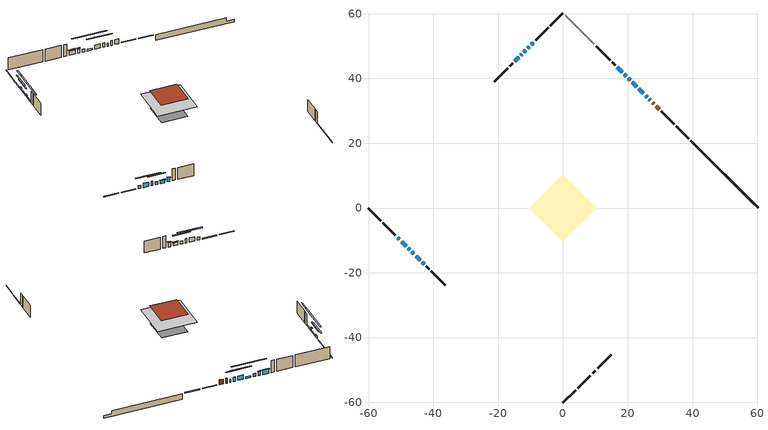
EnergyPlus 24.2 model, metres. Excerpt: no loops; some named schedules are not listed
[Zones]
conditioned space
 floor othersidecoefficients (Floor1 construction): -1.9,0 0,1.9 1.9,0 0,-1.9 z1.57
 floor adiabatic (AdiabaticFloorConstruction): -10.5,0 0,10.5 10.5,0 0,-10.5 z4.01
 floor foundation (Slab1 construction): -6.87,0 0,6.87 6.87,0 0,-6.87 z-0.79
 wall outside (RimJoist1 construction): 0,-60.2 3.92,-56.28 / -60.2,0 -56.28,-3.92 / 0,60.2 -3.92,56.28 / 38.85,21.35 34.93,25.27 z1.57:1.87
 wall outside (RimJoist2 construction): 4.58,-55.62 8.46,-51.74 / -55.62,-4.58 -51.74,-8.46 / -4.58,55.62 -8.46,51.74 / 34.27,25.92 30.39,29.8 z1.57:1.87
 wall outside (AdiabaticWallConstruction 1): 29.74,30.46 28.74,31.46 / 28.08,32.12 27.65,32.55 z1.57:3.6
 wall outside (AdiabaticWallConstruction): -9.11,51.09 -9.76,50.44 / -46.66,-13.54 -46.02,-14.17 / -45.37,-14.83 -44.11,-16.09 z1.57:2.78; 27,33.2 26.67,33.53 / -51.09,-9.11 -50.51,-9.69 / 20.78,39.42 20.16,40.04 z1.57:2.79; 26.02,34.18 25.5,34.7 / 24.85,35.35 23.35,36.85 / -49.85,-10.34 -48.36,-11.84 / 18.24,41.96 16.75,43.45 z1.57:3.32; -10.42,49.78 -10.84,49.36 z1.57:2.28; -47.71,-12.49 -47.31,-12.89 z1.57:3.34; 22.7,37.5 21.44,38.76 z1.57:2.23; -11.5,48.7 -12.05,48.14 z1.57:2.22; -12.71,47.49 -13.04,47.16 z1.57:2.64; -13.7,46.5 -14.86,45.34 z1.57:2.21; 19.51,40.69 18.89,41.31 z1.57:3.29; -43.45,-16.75 -42.84,-17.36 z1.57:3.3
 wall outside (Wall1 construction): 9.11,-51.09 10,-50.2 / -42.19,-18.01 -41.3,-18.9 / -15.51,44.69 -16.4,43.8 / 16.09,44.11 15.2,44.99 z1.57:6.45
 wall outside (Wall2 construction): 10.66,-49.54 14.88,-45.32 / -40.64,-19.56 -36.42,-23.78 / -17.05,43.14 -21.28,38.92 / 14.55,45.65 10.32,49.88 z1.57:6.45
 wall foundation (FoundationWall1 construction): 39.51,20.69,-0.79 39.51,20.69,1.57 58.13,2.07,1.57 58.13,2.07,0.22 60.2,0,0.22 60.2,0,-0.79
 wall adiabatic (Wall4 construction): 9.67,50.53 0.66,59.54 z1.57:6.45
 window (WindowConstruction): -9.11,51.09 -9.76,50.44 z1.57:2.78
 window (WindowConstruction 13): 27,33.2 26.67,33.53 z1.57:2.79
 window (WindowConstruction 14): -51.09,-9.11 -50.51,-9.69 z1.57:2.79
 window (WindowConstruction 7): 26.02,34.18 25.5,34.7 z1.57:3.32
 window (WindowConstruction 8): 24.85,35.35 23.35,36.85 z1.57:3.32
 window (WindowConstruction 9): -10.42,49.78 -10.84,49.36 z1.57:2.28
 window (WindowConstruction 10): -49.85,-10.35 -48.36,-11.84 z1.57:3.32
 window (WindowConstruction 11): -47.71,-12.49 -47.31,-12.89 z1.57:3.33
 window (WindowConstruction 15): 22.7,37.5 21.44,38.76 z1.57:2.23
 window (WindowConstruction 16): -11.5,48.7 -12.05,48.15 z1.57:2.22
 window (WindowConstruction 1): -12.71,47.49 -13.04,47.16 z1.57:2.64
 window (WindowConstruction 17): -13.7,46.5 -14.86,45.34 z1.57:2.2
 window (WindowConstruction 2): -46.65,-13.54 -46.03,-14.17 z1.57:2.78
 window (WindowConstruction 3): -45.37,-14.83 -44.11,-16.09 z1.57:2.78
 window (WindowConstruction 12): 20.78,39.42 20.16,40.04 z1.57:2.79
 window (WindowConstruction 4): 19.5,40.69 18.89,41.3 z1.57:3.29
 window (WindowConstruction 5): 18.24,41.96 16.75,43.45 z1.57:3.32
 window (WindowConstruction 6): -43.45,-16.75 -42.84,-17.36 z1.57:3.3
 door (Door): 29.74,30.46 28.74,31.46 z1.57:3.6
 door (Door 1): 28.08,32.12 27.65,32.55 z1.57:3.6
 ceiling adiabatic (AdiabaticFloorConstruction): 0,-10.5 10.5,0 0,10.5 -10.5,0 z4.01
 roof outside (Roof1 construction): 0,7.02 -7.02,0 0,-7.02 7.02,0 z6.45
shading: -11.84,48.36 -7.03,53.17 -7.32,53.46 -12.13,48.65 z5.72; 23.42,36.78 28.1,32.1 28.39,32.4 23.71,37.07 z6.26; 21.27,38.92 26.93,33.27 27.22,33.56 21.57,39.22 z6.26; -12.92,47.28 -8.34,51.86 -8.63,52.15 -13.21,47.57 z5.22; -46.28,-13.92 -51.93,-8.27 -52.22,-8.56 -46.57,-14.21 z6.26; -45.23,-14.97 -49.79,-10.41 -50.08,-10.7 -45.52,-15.26 z6.28; 17.37,42.83 26.76,33.44 27.05,33.73 17.66,43.12 z7.98; -16.12,44.08 -7.43,52.77 -7.72,53.06 -16.41,44.37 z7.97; -13.18,47.01 -12.57,47.63 -12.86,47.92 -13.48,47.31 z2.84; -18.92,41.28 -9.63,50.56 -9.93,50.86 -19.21,41.57 z7.95; -43.95,-16.25 -48.73,-11.47 -49.03,-11.76 -44.24,-16.54 z5.72; -43.97,-16.23 -45.51,-14.69 -45.8,-14.98 -44.26,-16.52 z2.98; 18.75,41.45 19.65,40.55 19.94,40.84 19.04,41.74 z3.49; 16.6,43.6 18.38,41.82 18.67,42.11 16.89,43.89 z3.52; -42.7,-17.5 -43.6,-16.6 -43.89,-16.89 -42.99,-17.79 z3.5
[Building]
Building 1: Terrain=Suburbs
[Site:Location]
Montreal Intl AP_QC: Latitude {deg}=45.47; Longitude {deg}=-73.74; Time Zone {hr}=-5; Elevation {m}=36; Keep Site Location Information=Yes
[Site:GroundTemperature:Shallow]
2.07863, -0.316383, -0.508184, 0.628371, 5.19101, 9.73239, 13.6695, 16.1636, 16.3755, 14.347, 10.5102, 6.10817
[Site:WaterMainsTemperature]
Calculation Method=Schedule; Temperature Schedule=mains temperature schedule
[Material] Roughness=Rough; Thermal Absorptance=0.9
Name | Thickness {m} | Conductivity {W/m-K} | Density {kg/m3} | Specific Heat {J/kg-K} | Solar Absorptance | Visible Absorptance
asphalt or fiberglass shingles | 0.00635 | 0.162714 | 1121.4 | 1465.45 | 0.4 | 0.4
concrete 4.0 in. | 0.1016 | 1.803125 | 2242.8 | 837.4 | 0.7 | 0.7
concrete 8.0 in. | 0.2032 | 1.803125 | 2242.8 | 837.4 | 0.7 | 0.7
door material | 0.04445 | 0.188738 | 512.64 | 1214.23 | 0.7 | 0.7
door material 1 | 0.04445 | 0.053851 | 512.64 | 1214.23 | 0.7 | 0.7
exterior vertical ins | 0.00338765 | 0.029427 | 32.04 | 1214.23 | 0.7 | 0.7
floor covering | 0.0127 | 0.0433444 | 54.468 | 1339.84 | 0.6 | 0.6
floor rigid ins | 0.051816 | 0.029427 | 32.04 | 1214.23 | 0.7 | 0.7
floor rigid ins 1; wall rigid ins | 0.512978 | 0.029427 | 32.04 | 1214.23 | 0.7 | 0.7
floor stud and cavity | 0.1397 | 0.445975 | 92.3553 | 1139.71 | 0.7 | 0.7
floor stud and cavity 1 | 0.1397 | 1.75129 | 37.0049 | 1207.88 | 0.7 | 0.7
furniture material conditioned space 1 | 0.1524 | 0.115458 | 640.8 | 1214.23 | 0.6 | 0.6
gypsum board | 0.00254 | 0.160291 | 801 | 837.4 | 0.6 | 0.6
gypsum board 1 | 0.0127 | 0.160291 | 801 | 837.4 | 0.6 | 0.6
gypsum board 2 | 0.0127 | 0.160291 | 801 | 837.4 | 0.7 | 0.7
osb sheathing 0.5 in. | 0.0127 | 0.115458 | 512.64 | 1214.23 | 0.7 | 0.7
osb sheathing 0.5 in. 1 | 0.0127 | 0.115458 | 512.64 | 1214.23 | 0.4 | 0.4
osb sheathing 0.75 in. | 0.01905 | 0.115458 | 512.64 | 1214.23 | 0.7 | 0.7
osb sheathing 2.0 in. | 0.0508 | 0.115458 | 512.64 | 1214.23 | 0.7 | 0.7
rim joist stud and cavity | 0.0508 | 0.177588 | 50.32683 | 1063.81 | 0.6 | 0.6
rim joist stud and cavity 1 | 0.0508 | 0.859146 | 125.044 | 1163.47 | 0.6 | 0.6
roof stud and cavity | 0.0889 | 0.469051 | 50.32683 | 1063.81 | 0.7 | 0.7
wall stud and cavity | 0.1397 | 0.0807926 | 139.0536 | 1170.24 | 0.7 | 0.7
wall stud and cavity 1 | 0.1397 | 0.139681 | 139.0536 | 1170.24 | 0.7 | 0.7
wall stud and cavity 2 | 0.1397 | 0.120111 | 139.0536 | 1170.24 | 0.7 | 0.7
wall stud and cavity 3 | 0.0889 | 0.380278 | 52.3479 | 1209.89 | 0.7 | 0.7
wall stud and cavity 4 | 0.0889 | 0.391764 | 83.0341 | 1211.67 | 0.7 | 0.7
wood siding | 0.0254 | 0.102417 | 544.68 | 1172.36 | 0.4 | 0.4
wood siding 1; wood siding 2; wood siding 3 | 0.0254 | 0.102417 | 544.68 | 1172.36 | 0.7 | 0.7
[WindowMaterial:SimpleGlazingSystem]
Name | U-Factor {W/m2-K} | Solar Heat Gain Coefficient
WindowMaterial | 3.81051 | 0.69
WindowMaterial 1 | 3.04284 | 0.44
WindowMaterial 10 | 6.74774 | 0.74
WindowMaterial 11 | 3.148451 | 0.63
WindowMaterial 12 | 4.16141 | 0.66
WindowMaterial 13 | 4.2426 | 0.65
WindowMaterial 14 | 4.51855 | 0.63
WindowMaterial 2 | 3.826972 | 0.68
WindowMaterial 3 | 3.88205 | 0.55
WindowMaterial 4 | 3.52831 | 0.58
WindowMaterial 5 | 3.87864 | 0.55
WindowMaterial 6 | 3.98255 | 0.55
WindowMaterial 7 | 4.36809 | 0.64
WindowMaterial 8 | 4.18412 | 0.54
WindowMaterial 9 | 6.66654 | 0.76
[Construction]
AdiabaticFloorConstruction: floor stud and cavity 1, floor rigid ins 1, osb sheathing 0.75 in., floor covering
AdiabaticWallConstruction: wood siding 2, wall rigid ins, wall stud and cavity 3, gypsum board 1
AdiabaticWallConstruction 1: wood siding 3, wall rigid ins, wall stud and cavity 3, gypsum board 1
Door: door material
Door 1: door material 1
Floor1 construction: floor stud and cavity, floor rigid ins, osb sheathing 0.75 in., floor covering
FoundationWall1 construction: concrete 8.0 in., gypsum board 2
furniture construction conditioned space 1: furniture material conditioned space 1
PartitionWallConstruction: gypsum board 1, wall stud and cavity 4, gypsum board 1
RimJoist1 construction: wood siding 1, rim joist stud and cavity
RimJoist2 construction: wood siding 1, osb sheathing 2.0 in., rim joist stud and cavity 1
Roof1 construction: asphalt or fiberglass shingles, roof stud and cavity, gypsum board
Slab1 construction: concrete 4.0 in.
Wall1 construction: wood siding, osb sheathing 0.5 in., wall stud and cavity, gypsum board 1
Wall2 construction: wood siding, osb sheathing 0.5 in., wall stud and cavity 1, gypsum board 1
Wall4 construction: osb sheathing 0.5 in. 1, wall stud and cavity 2, gypsum board 1
WindowConstruction: WindowMaterial
WindowConstruction 1: WindowMaterial 1
WindowConstruction 10; WindowConstruction 5; WindowConstruction 8: WindowMaterial 4
WindowConstruction 11: WindowMaterial 8
WindowConstruction 12: WindowMaterial 9
WindowConstruction 13: WindowMaterial 10
WindowConstruction 14: WindowMaterial 11
WindowConstruction 15: WindowMaterial 12
WindowConstruction 16: WindowMaterial 13
WindowConstruction 17: WindowMaterial 14
WindowConstruction 2; WindowConstruction 3: WindowMaterial 2
WindowConstruction 4: WindowMaterial 3
WindowConstruction 6: WindowMaterial 5
WindowConstruction 7: WindowMaterial 6
WindowConstruction 9: WindowMaterial 7
[Zone]
conditioned space: Multiplier=1; Volume {m3}=802.7; Part of Total Floor Area=Yes
[Space]
conditioned space 1: Zone=conditioned space; Volume {m3}=802.7
[SurfaceProperty:OtherSideCoefficients]
other non-freezing space: Combined Convective/Radiative Film Coefficient {W/m2-K}=8.35; Constant Temperature Coefficient=1; External Dry-Bulb Temperature Coefficient=0; Ground Temperature Coefficient=0; Wind Speed Coefficient=0; Zone Air Temperature Coefficient=0; Constant Temperature Schedule=other non-freezing space; Previous Other Side Temperature Coefficient=0
[SurfaceProperty:ExposedFoundationPerimeter]
Slab1: Exposed Perimeter Calculation Method=TotalExposedPerimeter; Total Exposed Perimeter {m}=29.261
[InternalMass] Zone or ZoneList=conditioned space; Space or SpaceList=conditioned space 1
Name | Construction | Surface Area {m2}
furniture mass conditioned space 1 | furniture construction conditioned space 1 | 128.776
partition wall mass | PartitionWallConstruction | 321.94
[Lights]
interior lighting: Zone or ZoneList or Space or SpaceList=conditioned space 1; Schedule=interior lighting schedule; Design Level Calculation Method=LightingLevel; Lighting Level {W}=343.2; Return Air Fraction=0; Fraction Radiant=0.6; Fraction Visible=0.2; Fraction Replaceable=1
[People]
occupants: Zone or ZoneList or Space or SpaceList=conditioned space 1; Number of People Schedule=occupants schedule; Number of People Calculation Method=People; Number of People=3; Fraction Radiant=0.314171; Sensible Heat Fraction=0.56303; Activity Level Schedule=occupants activity schedule; Carbon Dioxide Generation Rate {m3/s-W}=0; Enable ASHRAE 55 Comfort Warnings=No; Mean Radiant Temperature Calculation Type=EnclosureAveraged
[ElectricEquipment] Zone or ZoneList or Space or SpaceList=conditioned space 1; Design Level Calculation Method=EquipmentLevel
Name | Schedule | Design Level {W} | Fraction Latent | Fraction Radiant | Fraction Lost
clothes dryer | clothes dryer schedule | 140.772 | 0.015 | 0.081 | 0.85
clothes washer | clothes washer schedule | 32.1985 | 0.03 | 0.162 | 0.7
cooking range | cooking range schedule | 208.969 | 0.08 | 0.432 | 0.2
dishwasher | dishwasher schedule | 66.8632 | 0.3 | 0.18 | 0.4
fridge | fridge schedule | 72.9452 | 0 | 0.6 | 0
mech vent bath fan 0 | mech vent bath fan 0 schedule | 50.2 | 0 | 0 | 1
mech vent bath fan 1 | mech vent bath fan 1 schedule | 50.2 | 0 | 0 | 1
mech vent house fan | mech vent house fan schedule | 0.95 | 0 | 0 | 1
mech vent house fan cfis | mech vent house fan cfis schedule | 0 | 0 | 0 | 0
mech vent range fan 0 | mech vent range fan 0 schedule | 57 | 0 | 0 | 1
misc plug loads | misc plug loads schedule | 494.7 | 0.045 | 0.513 | 0.1
whole house fan | Always On Discrete | 0 | 0 | 0 | 1
[OtherEquipment] Zone or ZoneList or Space or SpaceList=conditioned space 1; Design Level Calculation Method=EquipmentLevel
Name | Fuel Type | Schedule | Design Level {W} | Fraction Latent | Fraction Radiant | Fraction Lost
clothes dryer 1 | Electricity | clothes dryer schedule | 0 | 0.015 | 0.081 | 0.85
cooking range 1 | Electricity | cooking range schedule | 0 | 0.08 | 0.432 | 0.2
general water use latent | None | general water use schedule | 59.3978 | 1 | 0 | 0
general water use sensible | None | general water use schedule | -58.539 | 0 | 0.6 | 0
mech vent house fan latent load | None | Always On Discrete | 0 | 1 | 0 | 0
mech vent house fan sensible load | None | Always On Discrete | 0 | 0 | 0 | 0
water heater energy adjustment1 | Electricity | Always On Discrete | 0.01 | 0 | 0 | 1
[ZoneInfiltration:DesignFlowRate] Zone or ZoneList or Space or SpaceList=conditioned space 1; Schedule=Always On Discrete; Design Flow Rate Calculation Method=Flow/Zone; Design Flow Rate {m3/s}=0
infil flow; natural vent flow; whole house fan flow
[Foundation:Kiva]
Foundation Kiva 1: Initial Indoor Air Temperature {C}=18; Wall Height Above Grade {m}=1.56999; Wall Depth Below Slab {m}=0.2032; Custom Block Material Name 1=exterior vertical ins; Custom Block Depth 1 {m}=2.36001; Custom Block X Position 1 {m}=0.2159; Custom Block Z Position 1 {m}=0
[Foundation:Kiva:Settings]
Soil Conductivity {W/m-K}=0.849921; Soil Density {kg/m3}=1842.3; Soil Specific Heat {J/kg-K}=418.7; Ground Solar Absorptivity=0.9; Ground Thermal Absorptivity=0.9; Ground Surface Roughness {m}=0.03; Far-Field Width {m}=40; Deep-Ground Boundary Condition=ZeroFlux; Deep-Ground Depth {m}=40; Minimum Cell Dimension {m}=0.2; Maximum Cell Growth Coefficient=3; Simulation Timestep=Timestep
[Exterior:Lights]
exterior lighting: Schedule=exterior lighting schedule; Design Level {W}=75.6
[Schedule:Constant]
Name | Hourly Value
other non-freezing space; fridge schedule | 0
occupants activity schedule | 117.228
mech vent house fan schedule; mech vent house fan cfis schedule; Always On Discrete | 1
[Schedule:Week:Daily]
interior lighting schedule Week Rule - Jan1-Jan27: interior lighting schedule day, interior lighting schedule day, interior lighting schedule day, interior lighting schedule day, interior lighting schedule day, interior lighting schedule day, interior lighting schedule day, interior lighting schedule default day, interior lighting schedule default day, interior lighting schedule default day, interior lighting schedule default day, interior lighting schedule default day
interior lighting schedule Week Rule - Jan28-Feb3: interior lighting schedule day, interior lighting schedule day, interior lighting schedule day, interior lighting schedule day, interior lighting schedule day 1, interior lighting schedule day 1, interior lighting schedule day 1, interior lighting schedule default day, interior lighting schedule default day, interior lighting schedule default day, interior lighting schedule default day, interior lighting schedule default day
interior lighting schedule Week Rule - Feb4-Feb24: interior lighting schedule day 1, interior lighting schedule day 1, interior lighting schedule day 1, interior lighting schedule day 1, interior lighting schedule day 1, interior lighting schedule day 1, interior lighting schedule day 1, interior lighting schedule default day, interior lighting schedule default day, interior lighting schedule default day, interior lighting schedule default day, interior lighting schedule default day
interior lighting schedule Week Rule - Feb25-Mar3: interior lighting schedule day 1, interior lighting schedule day 1, interior lighting schedule day 1, interior lighting schedule day 1, interior lighting schedule day 2, interior lighting schedule day 2, interior lighting schedule day 2, interior lighting schedule default day, interior lighting schedule default day, interior lighting schedule default day, interior lighting schedule default day, interior lighting schedule default day
interior lighting schedule Week Rule - Mar4-Mar31: interior lighting schedule day 2, interior lighting schedule day 2, interior lighting schedule day 2, interior lighting schedule day 2, interior lighting schedule day 2, interior lighting schedule day 2, interior lighting schedule day 2, interior lighting schedule default day, interior lighting schedule default day, interior lighting schedule default day, interior lighting schedule default day, interior lighting schedule default day
interior lighting schedule Week Rule - Apr1-Apr28: interior lighting schedule day 3, interior lighting schedule day 3, interior lighting schedule day 3, interior lighting schedule day 3, interior lighting schedule day 3, interior lighting schedule day 3, interior lighting schedule day 3, interior lighting schedule default day, interior lighting schedule default day, interior lighting schedule default day, interior lighting schedule default day, interior lighting schedule default day
interior lighting schedule Week Rule - Apr29-May5: interior lighting schedule day 3, interior lighting schedule day 3, interior lighting schedule day 4, interior lighting schedule day 4, interior lighting schedule day 4, interior lighting schedule day 4, interior lighting schedule day 4, interior lighting schedule default day, interior lighting schedule default day, interior lighting schedule default day, interior lighting schedule default day, interior lighting schedule default day
interior lighting schedule Week Rule - May6-May26: interior lighting schedule day 4, interior lighting schedule day 4, interior lighting schedule day 4, interior lighting schedule day 4, interior lighting schedule day 4, interior lighting schedule day 4, interior lighting schedule day 4, interior lighting schedule default day, interior lighting schedule default day, interior lighting schedule default day, interior lighting schedule default day, interior lighting schedule default day
interior lighting schedule Week Rule - May27-Jun2: interior lighting schedule day 4, interior lighting schedule day 4, interior lighting schedule day 4, interior lighting schedule day 4, interior lighting schedule day 4, interior lighting schedule day 5, interior lighting schedule day 5, interior lighting schedule default day, interior lighting schedule default day, interior lighting schedule default day, interior lighting schedule default day, interior lighting schedule default day
interior lighting schedule Week Rule - Jun3-Jun30: interior lighting schedule day 5, interior lighting schedule day 5, interior lighting schedule day 5, interior lighting schedule day 5, interior lighting schedule day 5, interior lighting schedule day 5, interior lighting schedule day 5, interior lighting schedule default day, interior lighting schedule default day, interior lighting schedule default day, interior lighting schedule default day, interior lighting schedule default day
interior lighting schedule Week Rule - Jul1-Jul28: interior lighting schedule day 6, interior lighting schedule day 6, interior lighting schedule day 6, interior lighting schedule day 6, interior lighting schedule day 6, interior lighting schedule day 6, interior lighting schedule day 6, interior lighting schedule default day, interior lighting schedule default day, interior lighting schedule default day, interior lighting schedule default day, interior lighting schedule default day
interior lighting schedule Week Rule - Jul29-Aug4: interior lighting schedule day 6, interior lighting schedule day 6, interior lighting schedule day 6, interior lighting schedule day 7, interior lighting schedule day 7, interior lighting schedule day 7, interior lighting schedule day 7, interior lighting schedule default day, interior lighting schedule default day, interior lighting schedule default day, interior lighting schedule default day, interior lighting schedule default day
interior lighting schedule Week Rule - Aug5-Aug25: interior lighting schedule day 7, interior lighting schedule day 7, interior lighting schedule day 7, interior lighting schedule day 7, interior lighting schedule day 7, interior lighting schedule day 7, interior lighting schedule day 7, interior lighting schedule default day, interior lighting schedule default day, interior lighting schedule default day, interior lighting schedule default day, interior lighting schedule default day
interior lighting schedule Week Rule - Aug26-Sep1: interior lighting schedule day 7, interior lighting schedule day 7, interior lighting schedule day 7, interior lighting schedule day 7, interior lighting schedule day 7, interior lighting schedule day 7, interior lighting schedule day 8, interior lighting schedule default day, interior lighting schedule default day, interior lighting schedule default day, interior lighting schedule default day, interior lighting schedule default day
interior lighting schedule Week Rule - Sep2-Sep29: interior lighting schedule day 8, interior lighting schedule day 8, interior lighting schedule day 8, interior lighting schedule day 8, interior lighting schedule day 8, interior lighting schedule day 8, interior lighting schedule day 8, interior lighting schedule default day, interior lighting schedule default day, interior lighting schedule default day, interior lighting schedule default day, interior lighting schedule default day
interior lighting schedule Week Rule - Sep30-Oct6: interior lighting schedule day 8, interior lighting schedule day 9, interior lighting schedule day 9, interior lighting schedule day 9, interior lighting schedule day 9, interior lighting schedule day 9, interior lighting schedule day 9, interior lighting schedule default day, interior lighting schedule default day, interior lighting schedule default day, interior lighting schedule default day, interior lighting schedule default day
interior lighting schedule Week Rule - Oct7-Oct27: interior lighting schedule day 9, interior lighting schedule day 9, interior lighting schedule day 9, interior lighting schedule day 9, interior lighting schedule day 9, interior lighting schedule day 9, interior lighting schedule day 9, interior lighting schedule default day, interior lighting schedule default day, interior lighting schedule default day, interior lighting schedule default day, interior lighting schedule default day
interior lighting schedule Week Rule - Oct28-Nov3: interior lighting schedule day 9, interior lighting schedule day 9, interior lighting schedule day 9, interior lighting schedule day 9, interior lighting schedule day 10, interior lighting schedule day 10, interior lighting schedule day 10, interior lighting schedule default day, interior lighting schedule default day, interior lighting schedule default day, interior lighting schedule default day, interior lighting schedule default day
interior lighting schedule Week Rule - Nov4-Nov24: interior lighting schedule day 10, interior lighting schedule day 10, interior lighting schedule day 10, interior lighting schedule day 10, interior lighting schedule day 10, interior lighting schedule day 10, interior lighting schedule day 10, interior lighting schedule default day, interior lighting schedule default day, interior lighting schedule default day, interior lighting schedule default day, interior lighting schedule default day
interior lighting schedule Week Rule - Nov25-Dec1: interior lighting schedule day 10, interior lighting schedule day 10, interior lighting schedule day 10, interior lighting schedule day 10, interior lighting schedule day 10, interior lighting schedule day 10, interior lighting schedule day 11, interior lighting schedule default day, interior lighting schedule default day, interior lighting schedule default day, interior lighting schedule default day, interior lighting schedule default day
interior lighting schedule Week Rule - Dec2-Dec31: interior lighting schedule day 11, interior lighting schedule day 11, interior lighting schedule day 11, interior lighting schedule day 11, interior lighting schedule day 11, interior lighting schedule day 11, interior lighting schedule day 11, interior lighting schedule default day, interior lighting schedule default day, interior lighting schedule default day, interior lighting schedule default day, interior lighting schedule default day
occupants schedule Week Rule - Jan1-Dec31: occupants schedule day, occupants schedule day, occupants schedule day, occupants schedule day, occupants schedule day, occupants schedule day, occupants schedule day, occupants schedule default day, occupants schedule default day, occupants schedule default day, occupants schedule default day, occupants schedule default day
clothes dryer schedule Week Rule - Jan1-Dec31: clothes dryer schedule day, clothes dryer schedule day, clothes dryer schedule day, clothes dryer schedule day, clothes dryer schedule day, clothes dryer schedule day, clothes dryer schedule day, clothes dryer schedule default day, clothes dryer schedule default day, clothes dryer schedule default day, clothes dryer schedule default day, clothes dryer schedule default day
clothes washer schedule Week Rule - Jan1-Dec31: clothes washer schedule day, clothes washer schedule day, clothes washer schedule day, clothes washer schedule day, clothes washer schedule day, clothes washer schedule day, clothes washer schedule day, clothes washer schedule default day, clothes washer schedule default day, clothes washer schedule default day, clothes washer schedule default day, clothes washer schedule default day
cooking range schedule Week Rule - Jan1-Dec31: cooking range schedule day, cooking range schedule day, cooking range schedule day, cooking range schedule day, cooking range schedule day, cooking range schedule day, cooking range schedule day, cooking range schedule default day, cooking range schedule default day, cooking range schedule default day, cooking range schedule default day, cooking range schedule default day
dishwasher schedule Week Rule - Jan1-Dec31: dishwasher schedule day, dishwasher schedule day, dishwasher schedule day, dishwasher schedule day, dishwasher schedule day, dishwasher schedule day, dishwasher schedule day, dishwasher schedule default day, dishwasher schedule default day, dishwasher schedule default day, dishwasher schedule default day, dishwasher schedule default day
mech vent bath fan 0 schedule Week Rule - Jan1-Dec31: mech vent bath fan 0 schedule day, mech vent bath fan 0 schedule day, mech vent bath fan 0 schedule day, mech vent bath fan 0 schedule day, mech vent bath fan 0 schedule day, mech vent bath fan 0 schedule day, mech vent bath fan 0 schedule day, mech vent bath fan 0 schedule default day, mech vent bath fan 0 schedule default day, mech vent bath fan 0 schedule default day, mech vent bath fan 0 schedule default day, mech vent bath fan 0 schedule default day
mech vent bath fan 1 schedule Week Rule - Jan1-Dec31: mech vent bath fan 1 schedule day, mech vent bath fan 1 schedule day, mech vent bath fan 1 schedule day, mech vent bath fan 1 schedule day, mech vent bath fan 1 schedule day, mech vent bath fan 1 schedule day, mech vent bath fan 1 schedule day, mech vent bath fan 1 schedule default day, mech vent bath fan 1 schedule default day, mech vent bath fan 1 schedule default day, mech vent bath fan 1 schedule default day, mech vent bath fan 1 schedule default day
mech vent range fan 0 schedule Week Rule - Jan1-Dec31: mech vent range fan 0 schedule day, mech vent range fan 0 schedule day, mech vent range fan 0 schedule day, mech vent range fan 0 schedule day, mech vent range fan 0 schedule day, mech vent range fan 0 schedule day, mech vent range fan 0 schedule day, mech vent range fan 0 schedule default day, mech vent range fan 0 schedule default day, mech vent range fan 0 schedule default day, mech vent range fan 0 schedule default day, mech vent range fan 0 schedule default day
misc plug loads schedule Week Rule - Jan1-Dec31: misc plug loads schedule day, misc plug loads schedule day, misc plug loads schedule day, misc plug loads schedule day, misc plug loads schedule day, misc plug loads schedule day, misc plug loads schedule day, misc plug loads schedule default day, misc plug loads schedule default day, misc plug loads schedule default day, misc plug loads schedule default day, misc plug loads schedule default day
general water use schedule Week Rule - Jan1-Dec31: general water use schedule day, general water use schedule day, general water use schedule day, general water use schedule day, general water use schedule day, general water use schedule day, general water use schedule day, general water use schedule default day, general water use schedule default day, general water use schedule default day, general water use schedule default day, general water use schedule default day
exterior lighting schedule Week Rule - Jan1-Jan27: exterior lighting schedule day, exterior lighting schedule day, exterior lighting schedule day, exterior lighting schedule day, exterior lighting schedule day, exterior lighting schedule day, exterior lighting schedule day, exterior lighting schedule default day, exterior lighting schedule default day, exterior lighting schedule default day, exterior lighting schedule default day, exterior lighting schedule default day
exterior lighting schedule Week Rule - Jan28-Feb3: exterior lighting schedule day, exterior lighting schedule day, exterior lighting schedule day, exterior lighting schedule day, exterior lighting schedule day 1, exterior lighting schedule day 1, exterior lighting schedule day 1, exterior lighting schedule default day, exterior lighting schedule default day, exterior lighting schedule default day, exterior lighting schedule default day, exterior lighting schedule default day
exterior lighting schedule Week Rule - Feb4-Feb24: exterior lighting schedule day 1, exterior lighting schedule day 1, exterior lighting schedule day 1, exterior lighting schedule day 1, exterior lighting schedule day 1, exterior lighting schedule day 1, exterior lighting schedule day 1, exterior lighting schedule default day, exterior lighting schedule default day, exterior lighting schedule default day, exterior lighting schedule default day, exterior lighting schedule default day
exterior lighting schedule Week Rule - Feb25-Mar3: exterior lighting schedule day 1, exterior lighting schedule day 1, exterior lighting schedule day 1, exterior lighting schedule day 1, exterior lighting schedule day 2, exterior lighting schedule day 2, exterior lighting schedule day 2, exterior lighting schedule default day, exterior lighting schedule default day, exterior lighting schedule default day, exterior lighting schedule default day, exterior lighting schedule default day
exterior lighting schedule Week Rule - Mar4-Mar31: exterior lighting schedule day 2, exterior lighting schedule day 2, exterior lighting schedule day 2, exterior lighting schedule day 2, exterior lighting schedule day 2, exterior lighting schedule day 2, exterior lighting schedule day 2, exterior lighting schedule default day, exterior lighting schedule default day, exterior lighting schedule default day, exterior lighting schedule default day, exterior lighting schedule default day
exterior lighting schedule Week Rule - Apr1-Apr28: exterior lighting schedule day 3, exterior lighting schedule day 3, exterior lighting schedule day 3, exterior lighting schedule day 3, exterior lighting schedule day 3, exterior lighting schedule day 3, exterior lighting schedule day 3, exterior lighting schedule default day, exterior lighting schedule default day, exterior lighting schedule default day, exterior lighting schedule default day, exterior lighting schedule default day
exterior lighting schedule Week Rule - Apr29-May5: exterior lighting schedule day 3, exterior lighting schedule day 3, exterior lighting schedule day 4, exterior lighting schedule day 4, exterior lighting schedule day 4, exterior lighting schedule day 4, exterior lighting schedule day 4, exterior lighting schedule default day, exterior lighting schedule default day, exterior lighting schedule default day, exterior lighting schedule default day, exterior lighting schedule default day
exterior lighting schedule Week Rule - May6-May26: exterior lighting schedule day 4, exterior lighting schedule day 4, exterior lighting schedule day 4, exterior lighting schedule day 4, exterior lighting schedule day 4, exterior lighting schedule day 4, exterior lighting schedule day 4, exterior lighting schedule default day, exterior lighting schedule default day, exterior lighting schedule default day, exterior lighting schedule default day, exterior lighting schedule default day
exterior lighting schedule Week Rule - May27-Jun2: exterior lighting schedule day 4, exterior lighting schedule day 4, exterior lighting schedule day 4, exterior lighting schedule day 4, exterior lighting schedule day 4, exterior lighting schedule day 5, exterior lighting schedule day 5, exterior lighting schedule default day, exterior lighting schedule default day, exterior lighting schedule default day, exterior lighting schedule default day, exterior lighting schedule default day
exterior lighting schedule Week Rule - Jun3-Jun30: exterior lighting schedule day 5, exterior lighting schedule day 5, exterior lighting schedule day 5, exterior lighting schedule day 5, exterior lighting schedule day 5, exterior lighting schedule day 5, exterior lighting schedule day 5, exterior lighting schedule default day, exterior lighting schedule default day, exterior lighting schedule default day, exterior lighting schedule default day, exterior lighting schedule default day
exterior lighting schedule Week Rule - Jul1-Jul28: exterior lighting schedule day 6, exterior lighting schedule day 6, exterior lighting schedule day 6, exterior lighting schedule day 6, exterior lighting schedule day 6, exterior lighting schedule day 6, exterior lighting schedule day 6, exterior lighting schedule default day, exterior lighting schedule default day, exterior lighting schedule default day, exterior lighting schedule default day, exterior lighting schedule default day
exterior lighting schedule Week Rule - Jul29-Aug4: exterior lighting schedule day 6, exterior lighting schedule day 6, exterior lighting schedule day 6, exterior lighting schedule day 7, exterior lighting schedule day 7, exterior lighting schedule day 7, exterior lighting schedule day 7, exterior lighting schedule default day, exterior lighting schedule default day, exterior lighting schedule default day, exterior lighting schedule default day, exterior lighting schedule default day
exterior lighting schedule Week Rule - Aug5-Aug25: exterior lighting schedule day 7, exterior lighting schedule day 7, exterior lighting schedule day 7, exterior lighting schedule day 7, exterior lighting schedule day 7, exterior lighting schedule day 7, exterior lighting schedule day 7, exterior lighting schedule default day, exterior lighting schedule default day, exterior lighting schedule default day, exterior lighting schedule default day, exterior lighting schedule default day
[Schedule:Year]
interior lighting schedule: interior lighting schedule Week Rule - Jan1-Jan27, 1, 1, 1, 27, interior lighting schedule Week Rule - Jan28-Feb3, 1, 28, 2, 3, interior lighting schedule Week Rule - Feb4-Feb24, 2, 4, 2, 24, interior lighting schedule Week Rule - Feb25-Mar3, 2, 25, 3, 3, interior lighting schedule Week Rule - Mar4-Mar31, 3, 4, 3, 31, interior lighting schedule Week Rule - Apr1-Apr28, 4, 1, 4, 28, interior lighting schedule Week Rule - Apr29-May5, 4, 29, 5, 5, interior lighting schedule Week Rule - May6-May26, 5, 6, 5, 26, interior lighting schedule Week Rule - May27-Jun2, 5, 27, 6, 2, interior lighting schedule Week Rule - Jun3-Jun30, 6, 3, 6, 30, interior lighting schedule Week Rule - Jul1-Jul28, 7, 1, 7, 28, interior lighting schedule Week Rule - Jul29-Aug4, 7, 29, 8, 4, interior lighting schedule Week Rule - Aug5-Aug25, 8, 5, 8, 25, interior lighting schedule Week Rule - Aug26-Sep1, 8, 26, 9, 1, interior lighting schedule Week Rule - Sep2-Sep29, 9, 2, 9, 29, interior lighting schedule Week Rule - Sep30-Oct6, 9, 30, 10, 6, interior lighting schedule Week Rule - Oct7-Oct27, 10, 7, 10, 27, interior lighting schedule Week Rule - Oct28-Nov3, 10, 28, 11, 3, interior lighting schedule Week Rule - Nov4-Nov24, 11, 4, 11, 24, interior lighting schedule Week Rule - Nov25-Dec1, 11, 25, 12, 1, interior lighting schedule Week Rule - Dec2-Dec31, 12, 2, 12, 31
occupants schedule: occupants schedule Week Rule - Jan1-Dec31, 1, 1, 12, 31
clothes dryer schedule: clothes dryer schedule Week Rule - Jan1-Dec31, 1, 1, 12, 31
clothes washer schedule: clothes washer schedule Week Rule - Jan1-Dec31, 1, 1, 12, 31
cooking range schedule: cooking range schedule Week Rule - Jan1-Dec31, 1, 1, 12, 31
dishwasher schedule: dishwasher schedule Week Rule - Jan1-Dec31, 1, 1, 12, 31
mech vent bath fan 0 schedule: mech vent bath fan 0 schedule Week Rule - Jan1-Dec31, 1, 1, 12, 31
mech vent bath fan 1 schedule: mech vent bath fan 1 schedule Week Rule - Jan1-Dec31, 1, 1, 12, 31
mech vent range fan 0 schedule: mech vent range fan 0 schedule Week Rule - Jan1-Dec31, 1, 1, 12, 31
misc plug loads schedule: misc plug loads schedule Week Rule - Jan1-Dec31, 1, 1, 12, 31
general water use schedule: general water use schedule Week Rule - Jan1-Dec31, 1, 1, 12, 31
exterior lighting schedule: exterior lighting schedule Week Rule - Jan1-Jan27, 1, 1, 1, 27, exterior lighting schedule Week Rule - Jan28-Feb3, 1, 28, 2, 3, exterior lighting schedule Week Rule - Feb4-Feb24, 2, 4, 2, 24, exterior lighting schedule Week Rule - Feb25-Mar3, 2, 25, 3, 3, exterior lighting schedule Week Rule - Mar4-Mar31, 3, 4, 3, 31, exterior lighting schedule Week Rule - Apr1-Apr28, 4, 1, 4, 28, exterior lighting schedule Week Rule - Apr29-May5, 4, 29, 5, 5, exterior lighting schedule Week Rule - May6-May26, 5, 6, 5, 26, exterior lighting schedule Week Rule - May27-Jun2, 5, 27, 6, 2, exterior lighting schedule Week Rule - Jun3-Jun30, 6, 3, 6, 30, exterior lighting schedule Week Rule - Jul1-Jul28, 7, 1, 7, 28, exterior lighting schedule Week Rule - Jul29-Aug4, 7, 29, 8, 4, exterior lighting schedule Week Rule - Aug5-Aug25, 8, 5, 8, 25, exterior lighting schedule Week Rule - Aug26-Sep1, 8, 26, 9, 1, exterior lighting schedule Week Rule - Sep2-Sep29, 9, 2, 9, 29, exterior lighting schedule Week Rule - Sep30-Oct6, 9, 30, 10, 6, exterior lighting schedule Week Rule - Oct7-Oct27, 10, 7, 10, 27, exterior lighting schedule Week Rule - Oct28-Nov3, 10, 28, 11, 3, exterior lighting schedule Week Rule - Nov4-Nov24, 11, 4, 11, 24, exterior lighting schedule Week Rule - Nov25-Dec1, 11, 25, 12, 1, exterior lighting schedule Week Rule - Dec2-Dec31, 12, 2, 12, 31
[Schedule:Compact]
mains temperature schedule: Through: 01/01, For: AllDays, Until: 24:00, 6.56833, Through: 01/02, For: AllDays, Until: 24:00, 6.48722, Through: 01/03, For: AllDays, Until: 24:00, 6.40722, Through: 01/04, For: AllDays, Until: 24:00, 6.32889, Through: 01/05, For: AllDays, Until: 24:00, 6.25167, Through: 01/06, For: AllDays, Until: 24:00, 6.17611, Through: 01/07, For: AllDays, Until: 24:00, 6.10222, Through: 01/08, For: AllDays, Until: 24:00, 6.02944, Through: 01/09, For: AllDays, Until: 24:00, 5.95833, Through: 01/10, For: AllDays, Until: 24:00, 5.88889, Through: 01/11, For: AllDays, Until: 24:00, 5.82056, Through: 01/12, For: AllDays, Until: 24:00, 5.75444, Through: 01/13, For: AllDays, Until: 24:00, 5.68944, Through: 01/14, For: AllDays, Until: 24:00, 5.62611, Through: 01/15, For: AllDays, Until: 24:00, 5.56444, Through: 01/16, For: AllDays, Until: 24:00, 5.50444, Through: 01/17, For: AllDays, Until: 24:00, 5.44611, Through: 01/18, For: AllDays, Until: 24:00, 5.38944, Through: 01/19, For: AllDays, Until: 24:00, 5.33389, Through: 01/20, For: AllDays, Until: 24:00, 5.28111, Through: 01/21, For: AllDays, Until: 24:00, 5.22944, Through: 01/22, For: AllDays, Until: 24:00, 5.17944, Through: 01/23, For: AllDays, Until: 24:00, 5.13111, Through: 01/24, For: AllDays, Until: 24:00, 5.085, Through: 01/25, For: AllDays, Until: 24:00, 5.04056, Through: 01/26, For: AllDays, Until: 24:00, 4.99778, Through: 01/27, For: AllDays, Until: 24:00, 4.95667, Through: 01/28, For: AllDays, Until: 24:00, 4.91778, Through: 01/29, For: AllDays, Until: 24:00, 4.88056, Through: 01/30, For: AllDays, Until: 24:00, 4.845, Through: 01/31, For: AllDays, Until: 24:00, 4.81167, Through: 02/01, For: AllDays, Until: 24:00, 4.77944, Through: 02/02, For: AllDays, Until: 24:00, 4.75, Through: 02/03, For: AllDays, Until: 24:00, 4.72167, Through: 02/04, For: AllDays, Until: 24:00, 4.69611, Through: 02/05, For: AllDays, Until: 24:00, 4.67167, Through: 02/06, For: AllDays, Until: 24:00, 4.64944, Through: 02/07, For: AllDays, Until: 24:00, 4.62889, Through: 02/08, For: AllDays, Until: 24:00, 4.61056, Through: 02/09, For: AllDays, Until: 24:00, 4.59389, Through: 02/10, For: AllDays, Until: 24:00, 4.57944, Through: 02/11, For: AllDays, Until: 24:00, 4.56667, Through: 02/12, For: AllDays, Until: 24:00, 4.55611, Through: 02/13, For: AllDays, Until: 24:00, 4.54722, Through: 02/14, For: AllDays, Until: 24:00, 4.54056, Through: 02/15, For: AllDays, Until: 24:00, 4.53556, Through: 02/16, For: AllDays, Until: 24:00, 4.53278, Through: 02/17, For: AllDays, Until: 24:00, 4.53167, Through: 02/18, For: AllDays, Until: 24:00, 4.53278, Through: 02/19, For: AllDays, Until: 24:00, 4.53556, Through: 02/20, For: AllDays, Until: 24:00, 4.54056, Through: 02/21, For: AllDays, Until: 24:00, 4.54722, Through: 02/22, For: AllDays, Until: 24:00, 4.55611, Through: 02/23, For: AllDays, Until: 24:00, 4.56667, Through: 02/24, For: AllDays, Until: 24:00, 4.57944, Through: 02/25, For: AllDays, Until: 24:00, 4.59389, Through: 02/26, For: AllDays, Until: 24:00, 4.61056, Through: 02/27, For: AllDays, Until: 24:00, 4.62889, Through: 02/28, For: AllDays, Until: 24:00, 4.64889, Through: 03/01, For: AllDays, Until: 24:00, 4.67111, Through: 03/02, For: AllDays, Until: 24:00, 4.69556, Through: 03/03, For: AllDays, Until: 24:00, 4.72167, Through: 03/04, For: AllDays, Until: 24:00, 4.74944, Through: 03/05, For: AllDays, Until: 24:00, 4.77944, Through: 03/06, For: AllDays, Until: 24:00, 4.81111, Through: 03/07, For: AllDays, Until: 24:00, 4.84444, Through: 03/08, For: AllDays, Until: 24:00, 4.88, Through: 03/09, For: AllDays, Until: 24:00, 4.91722, Through: 03/10, For: AllDays, Until: 24:00, 4.95611, Through: 03/11, For: AllDays, Until: 24:00, 4.99722, Through: 03/12, For: AllDays, Until: 24:00, 5.04, Through: 03/13, For: AllDays, Until: 24:00, 5.08444, Through: 03/14, For: AllDays, Until: 24:00, 5.13056, Through: 03/15, For: AllDays, Until: 24:00, 5.17889, Through: 03/16, For: AllDays, Until: 24:00, 5.22833, Through: 03/17, For: AllDays, Until: 24:00, 5.28, Through: 03/18, For: AllDays, Until: 24:00, 5.33333, Through: 03/19, For: AllDays, Until: 24:00, 5.38833, Through: 03/20, For: AllDays, Until: 24:00, 5.445, Through: 03/21, For: AllDays, Until: 24:00, 5.50333, Through: 03/22, For: AllDays, Until: 24:00, 5.56333, Through: 03/23, For: AllDays, Until: 24:00, 5.625, Through: 03/24, For: AllDays, Until: 24:00, 5.68833, Through: 03/25, For: AllDays, Until: 24:00, 5.75333, Through: 03/26, For: AllDays, Until: 24:00, 5.81944, Through: 03/27, For: AllDays, Until: 24:00, 5.88778, Through: 03/28, For: AllDays, Until: 24:00, 5.95722, Through: 03/29, For: AllDays, Until: 24:00, 6.02833, Through: 03/30, For: AllDays, Until: 24:00, 6.10111, Through: 03/31, For: AllDays, Until: 24:00, 6.175, Through: 04/01, For: AllDays, Until: 24:00, 6.25056, Through: 04/02, For: AllDays, Until: 24:00, 6.32778, Through: 04/03, For: AllDays, Until: 24:00, 6.40611, Through: 04/04, For: AllDays, Until: 24:00, 6.48556, Through: 04/05, For: AllDays, Until: 24:00, 6.56722, Through: 04/06, For: AllDays, Until: 24:00, 6.64944, Through: 04/07, For: AllDays, Until: 24:00, 6.73333, Through: 04/08, For: AllDays, Until: 24:00, 6.81833, Through: 04/09, For: AllDays, Until: 24:00, 6.905, Through: 04/10, For: AllDays, Until: 24:00, 6.99278, Through: 04/11, For: AllDays, Until: 24:00, 7.08111, Through: 04/12, For: AllDays, Until: 24:00, 7.17167, Through: 04/13, For: AllDays, Until: 24:00, 7.26278, Through: 04/14, For: AllDays, Until: 24:00, 7.355, Through: 04/15, For: AllDays, Until: 24:00, 7.44833, Through: 04/16, For: AllDays, Until: 24:00, 7.54278, Through: 04/17, For: AllDays, Until: 24:00, 7.63889, Through: 04/18, For: AllDays, Until: 24:00, 7.735, Through: 04/19, For: AllDays, Until: 24:00, 7.83278, Through: 04/20, For: AllDays, Until: 24:00, 7.93167, Through: 04/21, For: AllDays, Until: 24:00, 8.03111, Through: 04/22, For: AllDays, Until: 24:00, 8.13167, Through: 04/23, For: AllDays, Until: 24:00, 8.23278, Through: 04/24, For: AllDays, Until: 24:00, 8.335, Through: 04/25, For: AllDays, Until: 24:00, 8.43778, Through: 04/26, For: AllDays, Until: 24:00, 8.54167, Through: 04/27, For: AllDays, Until: 24:00, 8.64611, Through: 04/28, For: AllDays, Until: 24:00, 8.75167, Through: 04/29, For: AllDays, Until: 24:00, 8.85778, Through: 04/30, For: AllDays, Until: 24:00, 8.96444, Through: 05/01, For: AllDays, Until: 24:00, 9.07167, Through: 05/02, For: AllDays, Until: 24:00, 9.17944, Through: 05/03, For: AllDays, Until: 24:00, 9.28778, Through: 05/04, For: AllDays, Until: 24:00, 9.39667, Through: 05/05, For: AllDays, Until: 24:00, 9.50667, Through: 05/06, For: AllDays, Until: 24:00, 9.61667, Through: 05/07, For: AllDays, Until: 24:00, 9.72667, Through: 05/08, For: AllDays, Until: 24:00, 9.83778, Through: 05/09, For: AllDays, Until: 24:00, 9.94889, Through: 05/10, For: AllDays, Until: 24:00, 10.0606, Through: 05/11, For: AllDays, Until: 24:00, 10.1722, Through: 05/12, For: AllDays, Until: 24:00, 10.2844, Through: 05/13, For: AllDays, Until: 24:00, 10.3967, Through: 05/14, For: AllDays, Until: 24:00, 10.5094, Through: 05/15, For: AllDays, Until: 24:00, 10.6222, Through: 05/16, For: AllDays, Until: 24:00, 10.735, Through: 05/17, For: AllDays, Until: 24:00, 10.8478, Through: 05/18, For: AllDays, Until: 24:00, 10.9611, Through: 05/19, For: AllDays, Until: 24:00, 11.0744, Through: 05/20, For: AllDays, Until: 24:00, 11.1872, Through: 05/21, For: AllDays, Until: 24:00, 11.3006, Through: 05/22, For: AllDays, Until: 24:00, 11.4133, Through: 05/23, For: AllDays, Until: 24:00, 11.5267, Through: 05/24, For: AllDays, Until: 24:00, 11.6394, Through: 05/25, For: AllDays, Until: 24:00, 11.7522, Through: 05/26, For: AllDays, Until: 24:00, 11.8644, Through: 05/27, For: AllDays, Until: 24:00, 11.9767, Through: 05/28, For: AllDays, Until: 24:00, 12.0889, Through: 05/29, For: AllDays, Until: 24:00, 12.2006, Through: 05/30, For: AllDays, Until: 24:00, 12.3122, Through: 05/31, For: AllDays, Until: 24:00, 12.4228, Through: 06/01, For: AllDays, Until: 24:00, 12.5339, Through: 06/02, For: AllDays, Until: 24:00, 12.6439, Through: 06/03, For: AllDays, Until: 24:00, 12.7539, Through: 06/04, For: AllDays, Until: 24:00, 12.8628, Through: 06/05, For: AllDays, Until: 24:00, 12.9717, Through: 06/06, For: AllDays, Until: 24:00, 13.08, Through: 06/07, For: AllDays, Until: 24:00, 13.1878, Through: 06/08, For: AllDays, Until: 24:00, 13.2944, Through: 06/09, For: AllDays, Until: 24:00, 13.4011, Through: 06/10, For: AllDays, Until: 24:00, 13.5067, Through: 06/11, For: AllDays, Until: 24:00, 13.6117, Through: 06/12, For: AllDays, Until: 24:00, 13.7156, Through: 06/13, For: AllDays, Until: 24:00, 13.8194, Through: 06/14, For: AllDays, Until: 24:00, 13.9222, Through: 06/15, For: AllDays, Until: 24:00, 14.0239, Through: 06/16, For: AllDays, Until: 24:00, 14.125, Through: 06/17, For: AllDays, Until: 24:00, 14.225, Through: 06/18, For: AllDays, Until: 24:00, 14.3239, Through: 06/19, For: AllDays, Until: 24:00, 14.4222, Through: 06/20, For: AllDays, Until: 24:00, 14.5194, Through: 06/21, For: AllDays, Until: 24:00, 14.6156, Through: 06/22, For: AllDays, Until: 24:00, 14.7106, Through: 06/23, For: AllDays, Until: 24:00, 14.805, Through: 06/24, For: AllDays, Until: 24:00, 14.8978, Through: 06/25, For: AllDays, Until: 24:00, 14.9894, Through: 06/26, For: AllDays, Until: 24:00, 15.0806, Through: 06/27, For: AllDays, Until: 24:00, 15.17, Through: 06/28, For: AllDays, Until: 24:00, 15.2583, Through: 06/29, For: AllDays, Until: 24:00, 15.3456, Through: 06/30, For: AllDays, Until: 24:00, 15.4311, Through: 07/01, For: AllDays, Until: 24:00, 15.5161, Through: 07/02, For: AllDays, Until: 24:00, 15.5989, Through: 07/03, For: AllDays, Until: 24:00, 15.6811, Through: 07/04, For: AllDays, Until: 24:00, 15.7617, Through: 07/05, For: AllDays, Until: 24:00, 15.8411, Through: 07/06, For: AllDays, Until: 24:00, 15.9189, Through: 07/07, For: AllDays, Until: 24:00, 15.995, Through: 07/08, For: AllDays, Until: 24:00, 16.07, Through: 07/09, For: AllDays, Until: 24:00, 16.1433, Through: 07/10, For: AllDays, Until: 24:00, 16.2156, Through: 07/11, For: AllDays, Until: 24:00, 16.2861, Through: 07/12, For: AllDays, Until: 24:00, 16.355, Through: 07/13, For: AllDays, Until: 24:00, 16.4222, Through: 07/14, For: AllDays, Until: 24:00, 16.4878, Through: 07/15, For: AllDays, Until: 24:00, 16.5522, Through: 07/16, For: AllDays, Until: 24:00, 16.615, Through: 07/17, For: AllDays, Until: 24:00, 16.6756, Through: 07/18, For: AllDays, Until: 24:00, 16.735, Through: 07/19, For: AllDays, Until: 24:00, 16.7928, Through: 07/20, For: AllDays, Until: 24:00, 16.8489, Through: 07/21, For: AllDays, Until: 24:00, 16.9028, Through: 07/22, For: AllDays, Until: 24:00, 16.9556, Through: 07/23, For: AllDays, Until: 24:00, 17.0061, Through: 07/24, For: AllDays, Until: 24:00, 17.0556, Through: 07/25, For: AllDays, Until: 24:00, 17.1028, Through: 07/26, For: AllDays, Until: 24:00, 17.1483, Through: 07/27, For: AllDays, Until: 24:00, 17.1917, Through: 07/28, For: AllDays, Until: 24:00, 17.2339, Through: 07/29, For: AllDays, Until: 24:00, 17.2739, Through: 07/30, For: AllDays, Until: 24:00, 17.3122, Through: 07/31, For: AllDays, Until: 24:00, 17.3489, Through: 08/01, For: AllDays, Until: 24:00, 17.3833, Through: 08/02, For: AllDays, Until: 24:00, 17.4161, Through: 08/03, For: AllDays, Until: 24:00, 17.4467, Through: 08/04, For: AllDays, Until: 24:00, 17.4761, Through: 08/05, For: AllDays, Until: 24:00, 17.5028, Through: 08/06, For: AllDays, Until: 24:00, 17.5283, Through: 08/07, For: AllDays, Until: 24:00, 17.5517, Through: 08/08, For: AllDays, Until: 24:00, 17.5728, Through: 08/09, For: AllDays, Until: 24:00, 17.5922, Through: 08/10, For: AllDays, Until: 24:00, 17.61, Through: 08/11, For: AllDays, Until: 24:00, 17.6256, Through: 08/12, For: AllDays, Until: 24:00, 17.6394, Through: 08/13, For: AllDays, Until: 24:00, 17.6511, Through: 08/14, For: AllDays, Until: 24:00, 17.6611, Through: 08/15, For: AllDays, Until: 24:00, 17.6689, Through: 08/16, For: AllDays, Until: 24:00, 17.675, Through: 08/17, For: AllDays, Until: 24:00, 17.6789, Through: 08/18, For: AllDays, Until: 24:00, 17.6811, Through: 08/19, For: AllDays, Until: 24:00, 17.6811, Through: 08/20, For: AllDays, Until: 24:00, 17.6794, Through: 08/21, For: AllDays, Until: 24:00, 17.6756, Through: 08/22, For: AllDays, Until: 24:00, 17.67, Through: 08/23, For: AllDays, Until: 24:00, 17.6622, Through: 08/24, For: AllDays, Until: 24:00, 17.6528, Through: 08/25, For: AllDays, Until: 24:00, 17.6411, Through: 08/26, For: AllDays, Until: 24:00, 17.6278, Through: 08/27, For: AllDays, Until: 24:00, 17.6122, Through: 08/28, For: AllDays, Until: 24:00, 17.595, Through: 08/29, For: AllDays, Until: 24:00, 17.5756, Through: 08/30, For: AllDays, Until: 24:00, 17.5544, Through: 08/31, For: AllDays, Until: 24:00, 17.5311, Through: 09/01, For: AllDays, Until: 24:00, 17.5061, Through: 09/02, For: AllDays, Until: 24:00, 17.4794, Through: 09/03, For: AllDays, Until: 24:00, 17.4506, Through: 09/04, For: AllDays, Until: 24:00, 17.42, Through: 09/05, For: AllDays, Until: 24:00, 17.3878, Through: 09/06, For: AllDays, Until: 24:00, 17.3533, Through: 09/07, For: AllDays, Until: 24:00, 17.3172, Through: 09/08, For: AllDays, Until: 24:00, 17.2789, Through: 09/09, For: AllDays, Until: 24:00, 17.2389, Through: 09/10, For: AllDays, Until: 24:00, 17.1972, Through: 09/11, For: AllDays, Until: 24:00, 17.1539, Through: 09/12, For: AllDays, Until: 24:00, 17.1083, Through: 09/13, For: AllDays, Until: 24:00, 17.0617, Through: 09/14, For: AllDays, Until: 24:00, 17.0128, Through: 09/15, For: AllDays, Until: 24:00, 16.9622, Through: 09/16, For: AllDays, Until: 24:00, 16.9094, Through: 09/17, For: AllDays, Until: 24:00, 16.8556, Through: 09/18, For: AllDays, Until: 24:00, 16.8, Through: 09/19, For: AllDays, Until: 24:00, 16.7422, Through: 09/20, For: AllDays, Until: 24:00, 16.6833, Through: 09/21, For: AllDays, Until: 24:00, 16.6228, Through: 09/22, For: AllDays, Until: 24:00, 16.56, Through: 09/23, For: AllDays, Until: 24:00, 16.4961, Through: 09/24, For: AllDays, Until: 24:00, 16.4306, Through: 09/25, For: AllDays, Until: 24:00, 16.3633, Through: 09/26, For: AllDays, Until: 24:00, 16.295, Through: 09/27, For: AllDays, Until: 24:00, 16.2244, Through: 09/28, For: AllDays, Until: 24:00, 16.1528, Through: 09/29, For: AllDays, Until: 24:00, 16.0794, Through: 09/30, For: AllDays, Until: 24:00, 16.0044, Through: 10/01, For: AllDays, Until: 24:00, 15.9283, Through: 10/02, For: AllDays, Until: 24:00, 15.8511, Through: 10/03, For: AllDays, Until: 24:00, 15.7717, Through: 10/04, For: AllDays, Until: 24:00, 15.6917, Through: 10/05, For: AllDays, Until: 24:00, 15.6094, Through: 10/06, For: AllDays, Until: 24:00, 15.5267, Through: 10/07, For: AllDays, Until: 24:00, 15.4422, Through: 10/08, For: AllDays, Until: 24:00, 15.3567, Through: 10/09, For: AllDays, Until: 24:00, 15.2694, Through: 10/10, For: AllDays, Until: 24:00, 15.1811, Through: 10/11, For: AllDays, Until: 24:00, 15.0917, Through: 10/12, For: AllDays, Until: 24:00, 15.0011, Through: 10/13, For: AllDays, Until: 24:00, 14.9094, Through: 10/14, For: AllDays, Until: 24:00, 14.8167, Through: 10/15, For: AllDays, Until: 24:00, 14.7228, Through: 10/16, For: AllDays, Until: 24:00, 14.6278, Through: 10/17, For: AllDays, Until: 24:00, 14.5317, Through: 10/18, For: AllDays, Until: 24:00, 14.4344, Through: 10/19, For: AllDays, Until: 24:00, 14.3367, Through: 10/20, For: AllDays, Until: 24:00, 14.2378, Through: 10/21, For: AllDays, Until: 24:00, 14.1378, Through: 10/22, For: AllDays, Until: 24:00, 14.0367, Through: 10/23, For: AllDays, Until: 24:00, 13.935, Through: 10/24, For: AllDays, Until: 24:00, 13.8322, Through: 10/25, For: AllDays, Until: 24:00, 13.7289, Through: 10/26, For: AllDays, Until: 24:00, 13.625, Through: 10/27, For: AllDays, Until: 24:00, 13.52, Through: 10/28, For: AllDays, Until: 24:00, 13.4144, Through: 10/29, For: AllDays, Until: 24:00, 13.3083, Through: 10/30, For: AllDays, Until: 24:00, 13.2011, Through: 10/31, For: AllDays, Until: 24:00, 13.0939, Through: 11/01, For: AllDays, Until: 24:00, 12.9856, Through: 11/02, For: AllDays, Until: 24:00, 12.8767, Through: 11/03, For: AllDays, Until: 24:00, 12.7678, Through: 11/04, For: AllDays, Until: 24:00, 12.6578, Through: 11/05, For: AllDays, Until: 24:00, 12.5478, Through: 11/06, For: AllDays, Until: 24:00, 12.4372, Through: 11/07, For: AllDays, Until: 24:00, 12.3261, Through: 11/08, For: AllDays, Until: 24:00, 12.215, Through: 11/09, For: AllDays, Until: 24:00, 12.1033, Through: 11/10, For: AllDays, Until: 24:00, 11.9911, Through: 11/11, For: AllDays, Until: 24:00, 11.8789, Through: 11/12, For: AllDays, Until: 24:00, 11.7667, Through: 11/13, For: AllDays, Until: 24:00, 11.6539, Through: 11/14, For: AllDays, Until: 24:00, 11.5411, Through: 11/15, For: AllDays, Until: 24:00, 11.4278, Through: 11/16, For: AllDays, Until: 24:00, 11.315, Through: 11/17, For: AllDays, Until: 24:00, 11.2017, Through: 11/18, For: AllDays, Until: 24:00, 11.0889, Through: 11/19, For: AllDays, Until: 24:00, 10.9756, Through: 11/20, For: AllDays, Until: 24:00, 10.8622, Through: 11/21, For: AllDays, Until: 24:00, 10.7494, Through: 11/22, For: AllDays, Until: 24:00, 10.6367, Through: 11/23, For: AllDays, Until: 24:00, 10.5239, Through: 11/24, For: AllDays, Until: 24:00, 10.4111, Through: 11/25, For: AllDays, Until: 24:00, 10.2989, Through: 11/26, For: AllDays, Until: 24:00, 10.1867, Through: 11/27, For: AllDays, Until: 24:00, 10.0744, Through: 11/28, For: AllDays, Until: 24:00, 9.96333, Through: 11/29, For: AllDays, Until: 24:00, 9.85167, Through: 11/30, For: AllDays, Until: 24:00, 9.74111, Through: 12/01, For: AllDays, Until: 24:00, 9.63056, Through: 12/02, For: AllDays, Until: 24:00, 9.52056, Through: 12/03, For: AllDays, Until: 24:00, 9.41111, Through: 12/04, For: AllDays, Until: 24:00, 9.30167, Through: 12/05, For: AllDays, Until: 24:00, 9.19333, Through: 12/06, For: AllDays, Until: 24:00, 9.08556, Through: 12/07, For: AllDays, Until: 24:00, 8.97778, Through: 12/08, For: AllDays, Until: 24:00, 8.87111, Through: 12/09, For: AllDays, Until: 24:00, 8.765, Through: 12/10, For: AllDays, Until: 24:00, 8.66, Through: 12/11, For: AllDays, Until: 24:00, 8.555, Through: 12/12, For: AllDays, Until: 24:00, 8.45111, Through: 12/13, For: AllDays, Until: 24:00, 8.34833, Through: 12/14, For: AllDays, Until: 24:00, 8.24611, Through: 12/15, For: AllDays, Until: 24:00, 8.14444, Through: 12/16, For: AllDays, Until: 24:00, 8.04389, Through: 12/17, For: AllDays, Until: 24:00, 7.94444, Through: 12/18, For: AllDays, Until: 24:00, 7.84556, Through: 12/19, For: AllDays, Until: 24:00, 7.74778, Through: 12/20, For: AllDays, Until: 24:00, 7.65111, Through: 12/21, For: AllDays, Until: 24:00, 7.555, Through: 12/22, For: AllDays, Until: 24:00, 7.46056, Through: 12/23, For: AllDays, Until: 24:00, 7.36667, Through: 12/24, For: AllDays, Until: 24:00, 7.27444, Through: 12/25, For: AllDays, Until: 24:00, 7.18278, Through: 12/26, For: AllDays, Until: 24:00, 7.09278, Through: 12/27, For: AllDays, Until: 24:00, 7.00389, Through: 12/28, For: AllDays, Until: 24:00, 6.91611, Through: 12/29, For: AllDays, Until: 24:00, 6.82944, Through: 12/30, For: AllDays, Until: 24:00, 6.74389, Through: 12/31, For: AllDays, Until: 24:00, 6.66
